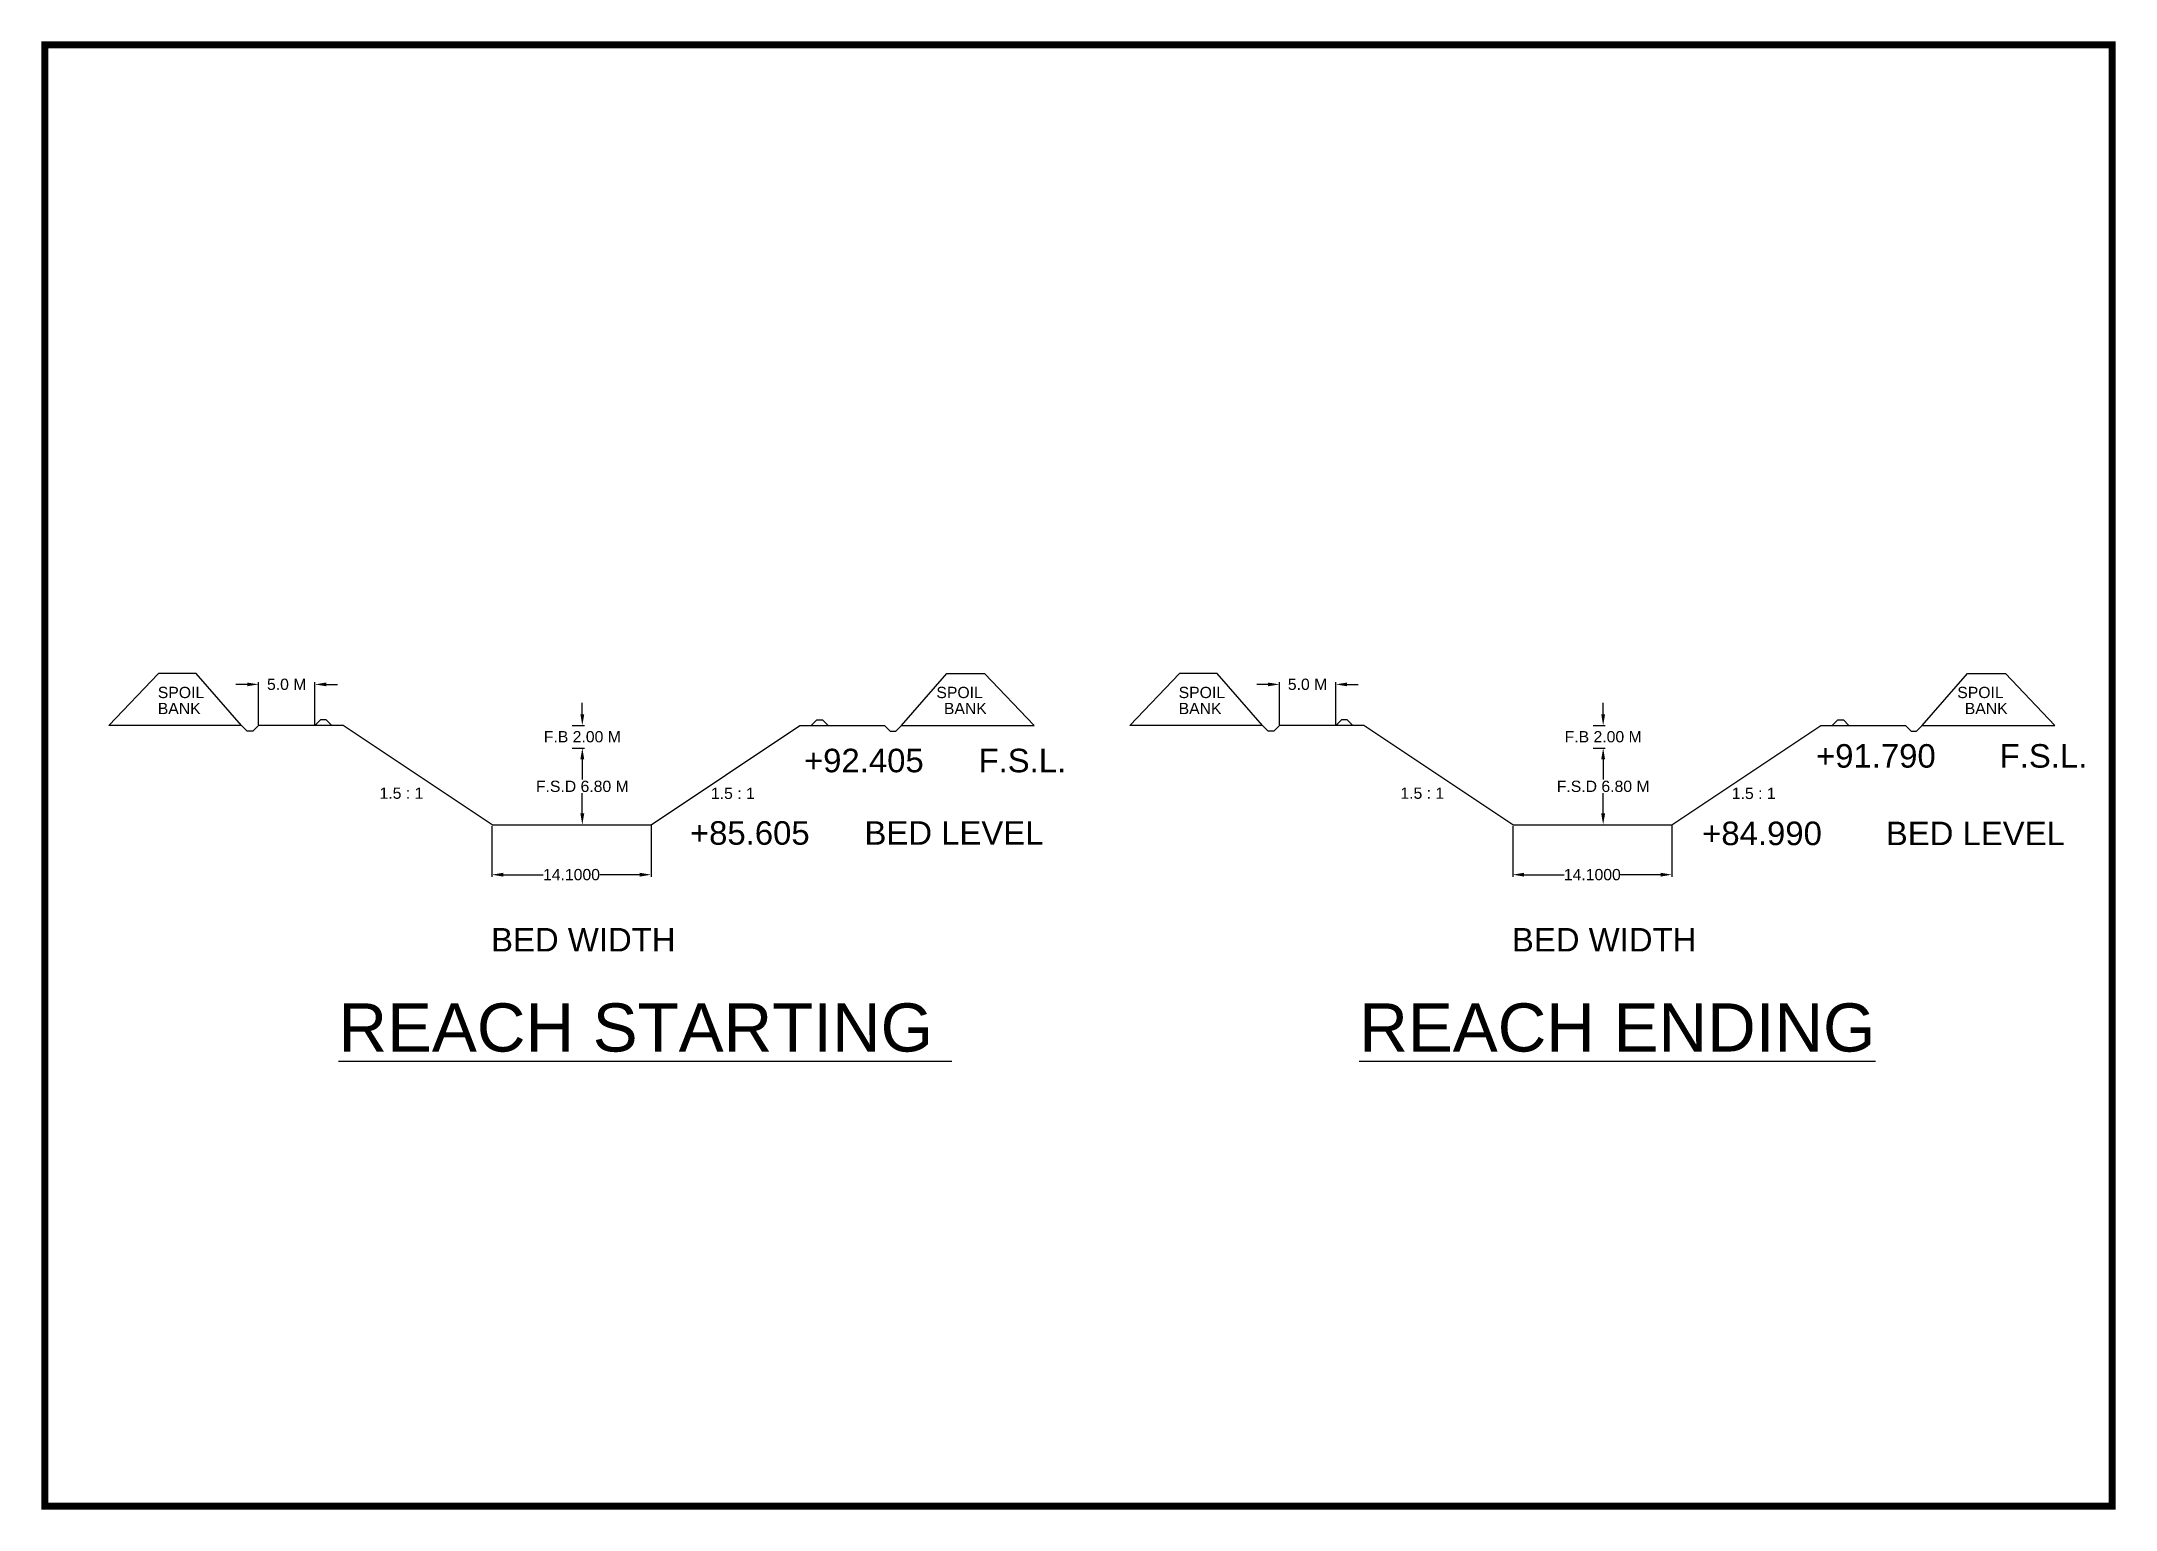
# Model space of a CAD drawing. Header units: inches. Extents: x 351 to 535, y -10 to 120.
import ezdxf

# ---------------------------------------------------------------- set-up
doc = ezdxf.new("R2010")
doc.units = ezdxf.units.IN
doc.header["$MEASUREMENT"] = 0
doc.layers.add('TEXT', color=5, linetype='Continuous')
doc.styles.get("Standard").update_dxf_attribs({"font": 'arial.ttf'})
doc.dimstyles.get("Standard").update_dxf_attribs({"dimtxt": 0.18, "dimasz": 0.18, "dimexe": 0.18, "dimexo": 0.0625, "dimgap": 0.09, "dimtad": 0, "dimtih": 1, "dimtoh": 1, "dimdec": 4, "dimzin": 0, "dimdsep": 46, "dimtxsty": 'Standard', "dimcen": 0.09, "dimadec": 0, "dimazin": 0, "dimtfac": 1, "dimtdec": 4, "dimtofl": 0, "dimtmove": 0, "dimatfit": 3, "dimfxl": 0, "dimtolj": 1, "dimtzin": 0, "dimarcsym": 0})

# ---------------------------------------------------------------- blocks, each defined once
blk = doc.blocks.new('*D11')
at = {"color": 0, "lineweight": -2}
for p, q in [((391.42, 50.6), (391.42, 46.11)), ((405.52, 50.66), (405.52, 46.11)), ((392.42, 46.29), (395.97, 46.29)), ((404.52, 46.29), (400.98, 46.29))]:
    blk.add_line(p, q, dxfattribs=at)
at = {"color": 0}
for points in [[(392.42, 46.46), (392.42, 46.12), (391.42, 46.29)], [(404.52, 46.46), (404.52, 46.12), (405.52, 46.29)]]:
    blk.add_solid(points, dxfattribs=at)
at = {"layer": 'Defpoints', "color": 0}
for p in [(391.42, 50.66), (405.52, 50.72), (405.52, 46.29)]:
    blk.add_point(p, dxfattribs=at)
at = {"color": 0, "insert": (398.47, 46.29), "char_height": 1, "attachment_point": 5}
blk.add_mtext('\\A1;14.1000', dxfattribs=at)
blk = doc.blocks.new('*D15')
at = {"color": 0, "lineweight": -2}
for p, q in [((398.54, 57.52), (399.61, 57.52)), ((399.43, 56.52), (399.43, 54.73)), ((399.43, 51.72), (399.43, 53.52)), ((398.54, 50.72), (399.61, 50.72))]:
    blk.add_line(p, q, dxfattribs=at)
at = {"color": 0}
for points in [[(399.26, 56.52), (399.6, 56.52), (399.43, 57.52)], [(399.26, 51.72), (399.6, 51.72), (399.43, 50.72)]]:
    blk.add_solid(points, dxfattribs=at)
at = {"layer": 'Defpoints', "color": 0}
for p in [(398.47, 57.52), (399.43, 57.52), (398.47, 50.72)]:
    blk.add_point(p, dxfattribs=at)
at = {"color": 0, "insert": (399.43, 54.12), "char_height": 1, "attachment_point": 5}
blk.add_mtext('\\A1;F.S.D 6.80 M', dxfattribs=at)
blk = doc.blocks.new('*D12')
at = {"color": 0, "lineweight": -2}
for p, q in [((399.43, 60.52), (399.43, 61.52)), ((398.54, 59.52), (399.61, 59.52)), ((398.6, 57.52), (399.61, 57.52)), ((399.43, 56.52), (399.43, 55.52))]:
    blk.add_line(p, q, dxfattribs=at)
at = {"color": 0}
for points in [[(399.26, 60.52), (399.6, 60.52), (399.43, 59.52)], [(399.26, 56.52), (399.6, 56.52), (399.43, 57.52)]]:
    blk.add_solid(points, dxfattribs=at)
at = {"layer": 'Defpoints', "color": 0}
for p in [(398.47, 59.52), (399.43, 59.52), (398.54, 57.52)]:
    blk.add_point(p, dxfattribs=at)
at = {"color": 0, "insert": (399.43, 58.52), "char_height": 1, "attachment_point": 5}
blk.add_mtext('\\A1;F.B 2.00 M', dxfattribs=at)
blk = doc.blocks.new('*D16')
at = {"color": 0, "lineweight": -2}
for p, q in [((369.72, 63.17), (368.72, 63.17)), ((370.72, 59.59), (370.72, 63.35)), ((375.72, 59.59), (375.72, 63.35)), ((376.72, 63.17), (377.72, 63.17))]:
    blk.add_line(p, q, dxfattribs=at)
at = {"color": 0}
for points in [[(369.72, 63.33), (369.72, 63), (370.72, 63.17)], [(376.72, 63.33), (376.72, 63), (375.72, 63.17)]]:
    blk.add_solid(points, dxfattribs=at)
at = {"layer": 'Defpoints', "color": 0}
for p in [(375.72, 63.17), (370.72, 59.52), (375.72, 59.52)]:
    blk.add_point(p, dxfattribs=at)
at = {"color": 0, "insert": (373.22, 63.17), "char_height": 1, "attachment_point": 5}
blk.add_mtext('\\A1;5.0 M', dxfattribs=at)
blk = doc.blocks.new('*D13')
at = {"color": 0, "lineweight": -2}
for p, q in [((481.93, 50.6), (481.93, 46.11)), ((496.03, 50.66), (496.03, 46.11)), ((482.93, 46.29), (486.48, 46.29)), ((495.03, 46.29), (491.49, 46.29))]:
    blk.add_line(p, q, dxfattribs=at)
at = {"color": 0}
for points in [[(482.93, 46.46), (482.93, 46.12), (481.93, 46.29)], [(495.03, 46.46), (495.03, 46.12), (496.03, 46.29)]]:
    blk.add_solid(points, dxfattribs=at)
at = {"layer": 'Defpoints', "color": 0}
for p in [(481.93, 50.66), (496.03, 50.72), (496.03, 46.29)]:
    blk.add_point(p, dxfattribs=at)
at = {"color": 0, "insert": (488.98, 46.29), "char_height": 1, "attachment_point": 5}
blk.add_mtext('\\A1;14.1000', dxfattribs=at)
blk = doc.blocks.new('*D17')
at = {"color": 0, "lineweight": -2}
for p, q in [((489.05, 57.52), (490.12, 57.52)), ((489.94, 56.52), (489.94, 54.73)), ((489.94, 51.72), (489.94, 53.52)), ((489.05, 50.72), (490.12, 50.72))]:
    blk.add_line(p, q, dxfattribs=at)
at = {"color": 0}
for points in [[(489.77, 56.52), (490.11, 56.52), (489.94, 57.52)], [(489.77, 51.72), (490.11, 51.72), (489.94, 50.72)]]:
    blk.add_solid(points, dxfattribs=at)
at = {"layer": 'Defpoints', "color": 0}
for p in [(488.98, 57.52), (489.94, 57.52), (488.98, 50.72)]:
    blk.add_point(p, dxfattribs=at)
at = {"color": 0, "insert": (489.94, 54.12), "char_height": 1, "attachment_point": 5}
blk.add_mtext('\\A1;F.S.D 6.80 M', dxfattribs=at)
blk = doc.blocks.new('*D14')
at = {"color": 0, "lineweight": -2}
for p, q in [((489.94, 60.52), (489.94, 61.52)), ((489.05, 59.52), (490.12, 59.52)), ((489.11, 57.52), (490.12, 57.52)), ((489.94, 56.52), (489.94, 55.52))]:
    blk.add_line(p, q, dxfattribs=at)
at = {"color": 0}
for points in [[(489.77, 60.52), (490.11, 60.52), (489.94, 59.52)], [(489.77, 56.52), (490.11, 56.52), (489.94, 57.52)]]:
    blk.add_solid(points, dxfattribs=at)
at = {"layer": 'Defpoints', "color": 0}
for p in [(488.98, 59.52), (489.94, 59.52), (489.05, 57.52)]:
    blk.add_point(p, dxfattribs=at)
at = {"color": 0, "insert": (489.94, 58.52), "char_height": 1, "attachment_point": 5}
blk.add_mtext('\\A1;F.B 2.00 M', dxfattribs=at)
blk = doc.blocks.new('*D18')
at = {"color": 0, "lineweight": -2}
for p, q in [((460.23, 63.17), (459.23, 63.17)), ((461.23, 59.59), (461.23, 63.35)), ((466.23, 59.59), (466.23, 63.35)), ((467.23, 63.17), (468.23, 63.17))]:
    blk.add_line(p, q, dxfattribs=at)
at = {"color": 0}
for points in [[(460.23, 63.33), (460.23, 63), (461.23, 63.17)], [(467.23, 63.33), (467.23, 63), (466.23, 63.17)]]:
    blk.add_solid(points, dxfattribs=at)
at = {"layer": 'Defpoints', "color": 0}
for p in [(466.23, 63.17), (461.23, 59.52), (466.23, 59.52)]:
    blk.add_point(p, dxfattribs=at)
at = {"color": 0, "insert": (463.73, 63.17), "char_height": 1, "attachment_point": 5}
blk.add_mtext('\\A1;5.0 M', dxfattribs=at)

msp = doc.modelspace()

# ---------------------------------------------------------------- linework, layer by layer
at = {"color": 106}
for p, q in [((361.85741, 64.1333), (357.45678, 59.52334)), ((365.20591, 64.1333), (361.85741, 64.1333)), ((369.22275, 59.52334), (365.20591, 64.1333)), ((427.72275, 59.52334), (431.73959, 64.1333)), ((431.73959, 64.1333), (435.08809, 64.1333)), ((435.08809, 64.1333), (439.48872, 59.52334)), ((452.3695, 64.1333), (447.96888, 59.52334)), ((455.718, 64.1333), (452.3695, 64.1333)), ((459.73484, 59.52334), (455.718, 64.1333)), ((518.23484, 59.52334), (522.25168, 64.1333)), ((522.25168, 64.1333), (525.60018, 64.1333)), ((525.60018, 64.1333), (530.00081, 59.52334)), ((369.22275, 59.52334), (357.45678, 59.52334)), ((369.72275, 59.02334), (369.22275, 59.52334)), ((370.22275, 59.02334), (369.72275, 59.02334)), ((370.22275, 59.02334), (370.72275, 59.52334)), ((378.22275, 59.52334), (370.72275, 59.52334)), ((376.22275, 60.02334), (375.72275, 59.52334)), ((376.72275, 60.02334), (376.22275, 60.02334)), ((376.72275, 60.02334), (377.22275, 59.52334)), ((391.42275, 50.72334), (378.22275, 59.52334)), ((405.52275, 50.72334), (418.72275, 59.52334)), ((418.72275, 59.52334), (426.22275, 59.52334)), ((420.22275, 60.02334), (419.72275, 59.52334)), ((420.22275, 60.02334), (420.72275, 60.02334)), ((420.72275, 60.02334), (421.22275, 59.52334)), ((426.72275, 59.02334), (426.22275, 59.52334)), ((426.72275, 59.02334), (427.22275, 59.02334)), ((427.22275, 59.02334), (427.72275, 59.52334)), ((427.72275, 59.52334), (439.48872, 59.52334)), ((459.73484, 59.52334), (447.96888, 59.52334)), ((460.23484, 59.02334), (459.73484, 59.52334)), ((460.73484, 59.02334), (460.23484, 59.02334)), ((460.73484, 59.02334), (461.23484, 59.52334)), ((468.73484, 59.52334), (461.23484, 59.52334)), ((466.73484, 60.02334), (466.23484, 59.52334)), ((467.23484, 60.02334), (466.73484, 60.02334)), ((467.23484, 60.02334), (467.73484, 59.52334)), ((481.93484, 50.72334), (468.73484, 59.52334)), ((496.03484, 50.72334), (509.23484, 59.52334)), ((509.23484, 59.52334), (516.73484, 59.52334)), ((510.73484, 60.02334), (510.23484, 59.52334)), ((510.73484, 60.02334), (511.23484, 60.02334)), ((511.23484, 60.02334), (511.73484, 59.52334)), ((517.23484, 59.02334), (516.73484, 59.52334)), ((517.23484, 59.02334), (517.73484, 59.02334)), ((517.73484, 59.02334), (518.23484, 59.52334)), ((518.23484, 59.52334), (530.00081, 59.52334)), ((391.42275, 50.72334), (405.52275, 50.72334)), ((481.93484, 50.72334), (496.03484, 50.72334))]:
    msp.add_line(p, q, dxfattribs=at)
at = {"layer": 'TEXT', "lineweight": 25, "ltscale": 0.2, "const_width": 0.61707}
msp.add_lwpolyline([(351.78722, 119.87953), (535.05821, 119.87953), (535.05821, -9.70602), (351.78722, -9.70602)], close=True, dxfattribs=at)

# ---------------------------------------------------------------- texts
at = {"color": 106}
for s, p in [('SPOIL', (361.78978, 61.95167)), ('SPOIL', (430.82239, 61.95167)), ('SPOIL', (452.30187, 61.95167)), ('SPOIL', (521.33448, 61.95167)), ('BANK', (361.78978, 60.52963)), ('BANK', (431.48905, 60.52963)), ('BANK', (452.30187, 60.52963)), ('BANK', (522.00114, 60.52963)), ('1.5 : 1', (381.45109, 53.01983)), ('1.5 : 1', (410.83522, 53.0014)), ('1.5 : 1', (471.96318, 53.01983)), ('1.5 : 1', (501.34732, 53.0014))]:
    msp.add_text(s, height=1, dxfattribs=at).set_placement(p)
at = {"layer": 'TEXT', "color": 106, "lineweight": 25, "ltscale": 0.2}
for s, height, p in [('+92.405      F.S.L.', 2.0864248, (419.0833, 55.37265)), ('+91.790       F.S.L.', 2.0864248, (508.81077, 55.78234)), ('+85.605      BED LEVEL', 2.0864248, (408.9706, 48.94584)), ('+84.990       BED LEVEL', 2.0864248, (498.71732, 48.91063)), ('BED WIDTH', 2.086425, (391.34206, 39.47836)), ('BED WIDTH', 2.086425, (481.85415, 39.47836)), ('%%UREACH STARTING ', 4.2719994, (377.8071, 30.60351)), ('%%UREACH ENDING', 4.2719994, (468.31919, 30.60351))]:
    msp.add_text(s, height=height, dxfattribs=at).set_placement(p)

# ---------------------------------------------------------------- dimensions: what is measured, and where the dimension line sits
at = {"color": 106}
for base, p1, p2, picture, middle in [((375.72275, 63.16802), (370.72275, 59.52334), (375.72275, 59.52334), '*D16', (373.22275, 63.16802)), ((466.23484, 63.16802), (461.23484, 59.52334), (466.23484, 59.52334), '*D18', (463.73484, 63.16802))]:
    dim = msp.add_linear_dim(base=base, p1=p1, p2=p2, text='5.0 M', dimstyle='Standard', override={"dimtxt": 1, "dimasz": 1}, dxfattribs=at)
    dim.commit()
    dim.dimension.update_dxf_attribs({"geometry": picture, "text_midpoint": middle})
for base, p1, p2, text, picture, middle in [((399.42883, 59.52334), (398.53525, 57.52334), (398.47275, 59.52334), 'F.B 2.00 M', '*D12', (399.42883, 58.52334)), ((489.94092, 59.52334), (489.04734, 57.52334), (488.98484, 59.52334), 'F.B 2.00 M', '*D14', (489.94092, 58.52334)), ((399.42883, 57.52334), (398.47275, 50.72334), (398.47275, 57.52334), 'F.S.D 6.80 M', '*D15', (399.42883, 54.12334)), ((489.94092, 57.52334), (488.98484, 50.72334), (488.98484, 57.52334), 'F.S.D 6.80 M', '*D17', (489.94092, 54.12334))]:
    dim = msp.add_linear_dim(base=base, p1=p1, p2=p2, angle=90, text=text, dimstyle='Standard', override={"dimtxt": 1, "dimasz": 1}, dxfattribs=at)
    dim.commit()
    dim.dimension.update_dxf_attribs({"geometry": picture, "text_midpoint": middle})
for base, p1, p2, picture, middle in [((405.52275, 46.2901), (391.42275, 50.66084), (405.52275, 50.72334), '*D11', (398.47275, 46.2901)), ((496.03484, 46.2901), (481.93484, 50.66084), (496.03484, 50.72334), '*D13', (488.98484, 46.2901))]:
    dim = msp.add_linear_dim(base=base, p1=p1, p2=p2, dimstyle='Standard', override={"dimtxt": 1, "dimasz": 1}, dxfattribs=at)
    dim.commit()
    dim.dimension.update_dxf_attribs({"geometry": picture, "text_midpoint": middle})

doc.saveas('drawing.dxf')
